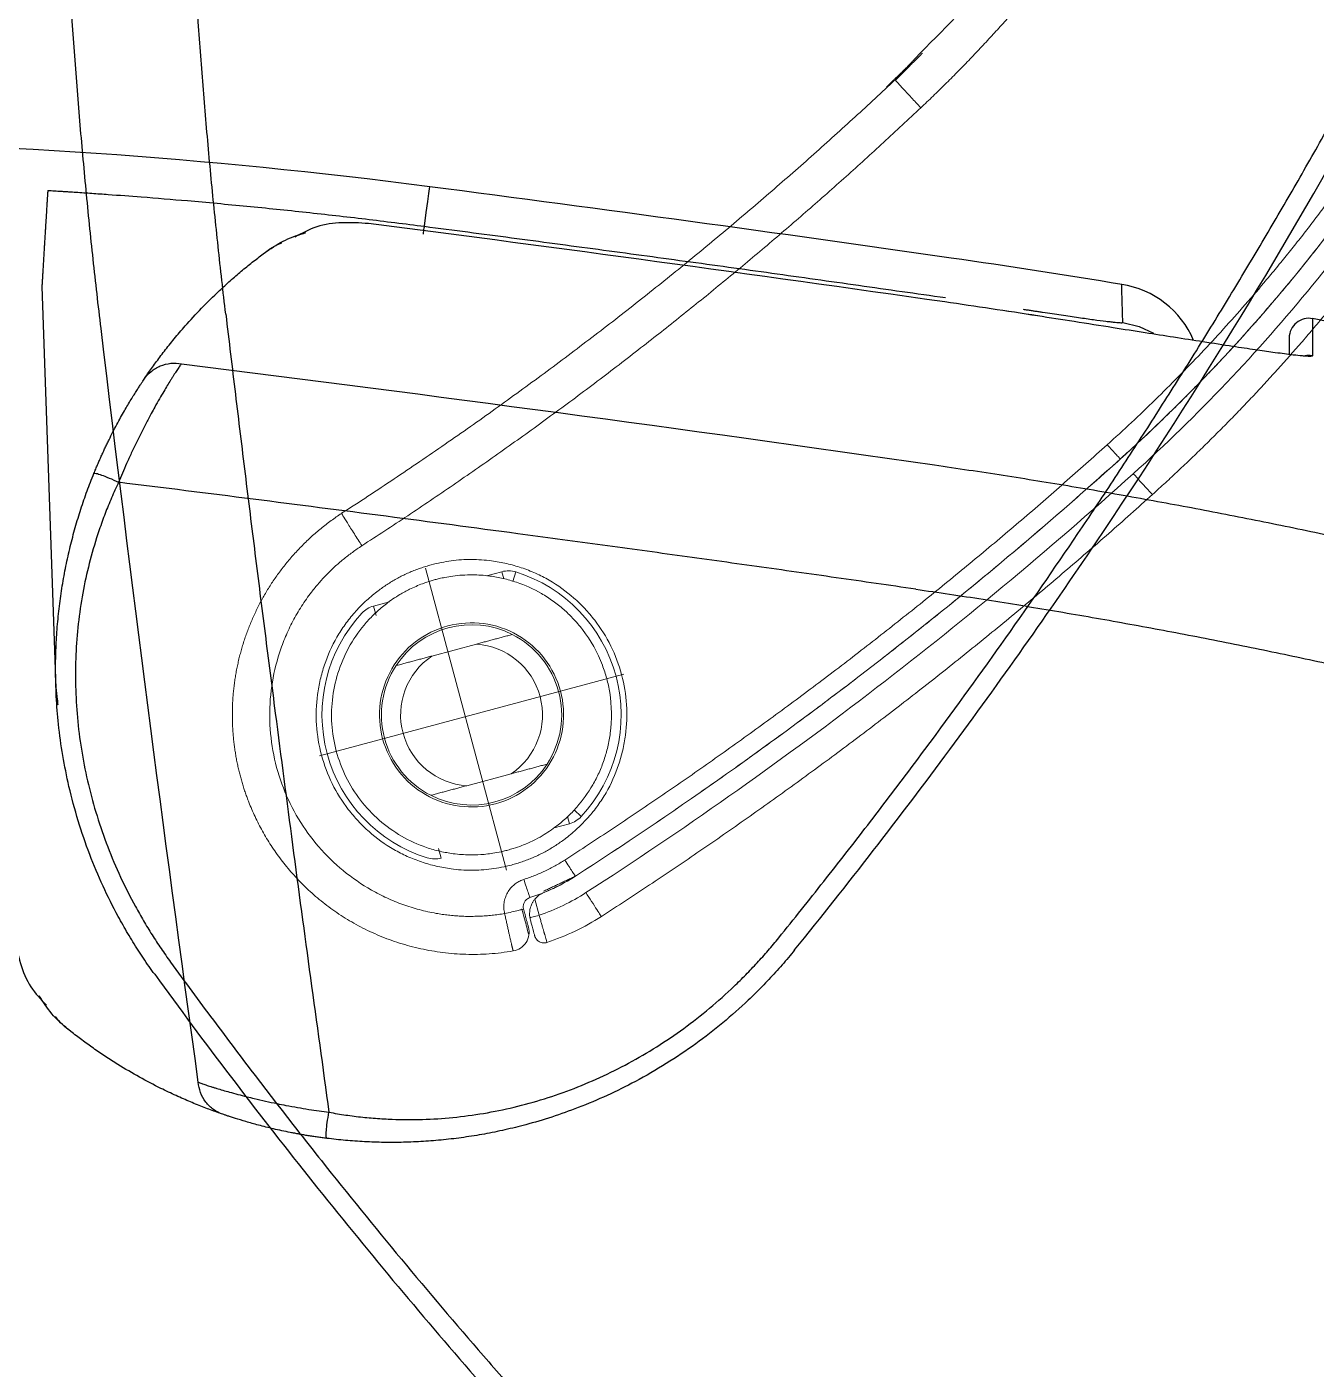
# Model space of a CAD drawing. Extents: x -4150 to 1921, y -105 to 2422.
# Drawn here: x -428.4 to -362.6, y 706.2 to 774.7 of the extents above; entities that cross this region are included whole.
import ezdxf

# ---------------------------------------------------------------- set-up
doc = ezdxf.new("R2010")
doc.units = 0
doc.header["$LTSCALE"] = 20
doc.header["$MEASUREMENT"] = 0
doc.linetypes.add('CENTER', pattern=[2, 1.25, -0.25, 0.25, -0.25])
doc.layers.get('0').update_dxf_attribs({"linetype": 'CONTINUOUS'})
doc.layers.add('#1-CEN', color=1, linetype='CENTER', lineweight=20)
doc.layers.add('CENTER', color=2, linetype='CENTER')

# ---------------------------------------------------------------- blocks, each defined once
blk = doc.blocks.new('A$C151ae08b')
at = {"layer": '#1-CEN'}
for p, q in [((53.578, 42.198), (53.578, 38.254)), ((55.499, 40.306), (51.59, 40.306))]:
    blk.add_line(p, q, dxfattribs=at)
at = {"color": 7, "linetype": 'Continuous', "lineweight": 15}
for p, q in [((52.069, 41.058), (51.946, 41.058)), ((55.21, 41.058), (55.088, 41.058)), ((55.21, 40.853), (55.21, 41.058)), ((52.738, 40.514), (52.738, 39.938)), ((52.738, 40.514), (52.738, 39.938)), ((54.418, 39.938), (54.418, 40.514)), ((54.418, 39.938), (54.418, 40.514)), ((50.937, 40.058), (51.145, 40.058)), ((51.946, 39.591), (51.946, 39.395)), ((55.21, 39.395), (55.21, 39.595)), ((51.946, 39.395), (52.039, 39.395)), ((55.21, 39.395), (55.119, 39.395)), ((51.994, 39.229), (52.098, 39.294)), ((55.162, 39.229), (55.058, 39.294))]:
    blk.add_line(p, q, dxfattribs=at)
for radius, start, end in [(1.128, 41.8683, 138.1317), (1.128, 41.8683, 138.1317), (0.888, 18.9246, 161.0754), (0.888, 18.9246, 161.0754), (1.128, 138.1317, 221.8683), (1.128, 138.1317, 221.8683), (1.128, 318.1317, 41.8683), (1.128, 318.1317, 41.8683), (0.888, 198.9246, 341.0754), (0.888, 198.9246, 341.0754), (1.128, 221.8683, 318.1317), (1.128, 221.8683, 318.1317)]:
    blk.add_arc((53.578, 40.226), radius, start, end, dxfattribs=at)
for points, knots in [([(56.434, 41.144), (56.426, 41.169), (56.409, 41.22), (56.381, 41.295), (56.351, 41.369), (56.319, 41.442), (56.286, 41.514), (56.251, 41.584), (56.214, 41.654), (56.175, 41.722), (56.135, 41.788), (56.094, 41.854), (56.051, 41.918), (56.006, 41.98), (55.961, 42.042), (55.914, 42.101), (55.866, 42.16), (55.816, 42.217), (55.765, 42.272), (55.714, 42.326), (55.661, 42.378), (55.607, 42.429), (55.552, 42.478), (55.496, 42.526), (55.44, 42.572), (55.382, 42.616), (55.324, 42.659), (55.265, 42.7), (55.205, 42.74), (55.145, 42.778), (55.084, 42.814), (55.023, 42.849), (54.961, 42.882), (54.898, 42.914), (54.835, 42.944), (54.772, 42.972), (54.708, 42.999), (54.645, 43.024), (54.58, 43.048), (54.516, 43.07), (54.452, 43.09), (54.387, 43.109), (54.322, 43.126), (54.258, 43.142), (54.193, 43.157), (54.128, 43.169), (54.064, 43.181), (53.999, 43.191), (53.935, 43.199), (53.871, 43.206), (53.807, 43.212), (53.743, 43.216), (53.679, 43.219), (53.616, 43.22), (53.553, 43.22), (53.49, 43.219), (53.428, 43.217), (53.366, 43.213), (53.305, 43.208), (53.232, 43.2), (53.147, 43.189), (53.049, 43.173), (52.95, 43.154), (52.85, 43.131), (52.749, 43.104), (52.648, 43.073), (52.546, 43.037), (52.444, 42.998), (52.342, 42.954), (52.241, 42.905), (52.139, 42.852), (52.039, 42.795), (51.939, 42.732), (51.84, 42.665), (51.743, 42.593), (51.647, 42.515), (51.554, 42.433), (51.463, 42.346), (51.374, 42.254), (51.289, 42.157), (51.206, 42.054), (51.127, 41.947), (51.052, 41.836), (50.982, 41.719), (50.915, 41.598), (50.854, 41.472), (50.798, 41.343), (50.747, 41.209), (50.702, 41.071), (50.664, 40.93), (50.631, 40.785), (50.606, 40.637), (50.595, 40.537), (50.59, 40.487)], [0, 0, 0, 0, 0.009798, 0.019556, 0.029273, 0.03895, 0.048585, 0.058178, 0.067728, 0.077235, 0.0867, 0.096122, 0.105501, 0.114839, 0.124134, 0.133387, 0.142599, 0.15177, 0.160899, 0.169988, 0.179036, 0.188043, 0.197009, 0.205935, 0.21482, 0.223663, 0.232466, 0.241228, 0.249948, 0.258627, 0.267266, 0.275863, 0.28442, 0.292935, 0.30141, 0.309845, 0.318238, 0.32659, 0.334902, 0.343173, 0.351403, 0.359592, 0.36774, 0.375847, 0.383913, 0.391939, 0.399924, 0.407868, 0.415772, 0.423634, 0.431456, 0.439237, 0.446977, 0.454676, 0.462335, 0.469952, 0.477529, 0.485064, 0.492559, 0.500014, 0.511881, 0.523953, 0.536231, 0.548713, 0.5614, 0.574291, 0.587388, 0.60069, 0.614197, 0.627909, 0.641826, 0.655947, 0.670273, 0.684804, 0.69954, 0.714482, 0.729628, 0.74498, 0.760536, 0.776297, 0.792264, 0.808437, 0.824817, 0.841403, 0.858195, 0.875192, 0.892394, 0.909803, 0.927419, 0.945245, 0.963282, 0.981533, 1, 1, 1, 1]), ([(51.07, 40.47), (51.072, 40.496), (51.078, 40.549), (51.089, 40.627), (51.103, 40.705), (51.119, 40.781), (51.137, 40.857), (51.157, 40.933), (51.18, 41.007), (51.205, 41.081), (51.232, 41.154), (51.262, 41.226), (51.312, 41.339), (51.391, 41.49), (51.506, 41.672), (51.637, 41.844), (51.83, 42.057), (52.104, 42.292), (52.476, 42.513), (52.88, 42.667), (53.304, 42.75), (53.737, 42.76), (54.165, 42.696), (54.575, 42.561), (54.894, 42.391), (55.128, 42.224), (55.292, 42.085), (55.444, 41.931), (55.567, 41.784), (55.665, 41.648), (55.742, 41.528), (55.812, 41.403), (55.874, 41.274), (55.93, 41.141), (55.962, 41.05), (55.978, 41.004)], [0, 0, 0, 0, 0.011558, 0.023044, 0.03447, 0.045846, 0.057182, 0.068489, 0.079778, 0.091061, 0.102348, 0.11365, 0.124977, 0.156328, 0.187596, 0.218839, 0.250128, 0.312583, 0.375059, 0.437529, 0.499998, 0.562467, 0.624938, 0.687413, 0.749869, 0.78114, 0.812401, 0.843648, 0.875019, 0.89576, 0.916447, 0.937148, 0.957929, 0.978858, 1, 1, 1, 1]), ([(55.522, 40.229), (55.522, 40.252), (55.521, 40.299), (55.517, 40.369), (55.511, 40.439), (55.503, 40.508), (55.491, 40.576), (55.478, 40.643), (55.462, 40.71), (55.443, 40.777), (55.422, 40.842), (55.399, 40.907), (55.358, 41.009), (55.294, 41.145), (55.196, 41.309), (55.083, 41.463), (54.912, 41.652), (54.714, 41.813), (54.495, 41.943), (54.266, 42.052), (53.96, 42.146), (53.578, 42.182), (53.197, 42.146), (52.891, 42.052), (52.662, 41.943), (52.443, 41.813), (52.244, 41.652), (52.074, 41.463), (51.961, 41.31), (51.863, 41.145), (51.79, 40.992), (51.737, 40.854), (51.7, 40.733), (51.671, 40.61), (51.65, 40.485), (51.637, 40.357), (51.635, 40.272), (51.634, 40.229)], [0, 0, 0, 0, 0.01158, 0.023074, 0.034497, 0.045863, 0.057188, 0.068485, 0.079771, 0.091059, 0.102365, 0.113704, 0.12509, 0.156373, 0.187616, 0.219061, 0.250139, 0.312584, 0.34385, 0.375109, 0.437393, 0.500008, 0.562601, 0.624906, 0.656143, 0.687432, 0.749876, 0.780933, 0.812399, 0.84362, 0.874925, 0.895755, 0.916469, 0.937158, 0.957916, 0.978833, 1, 1, 1, 1]), ([(55.162, 41.224), (54.82, 41.768), (54.221, 42.098), (52.935, 42.098), (52.337, 41.768), (51.994, 41.224)], [0, 0, 0, 0, 0.5, 0.5, 1, 1, 1, 1]), ([(51.826, 40.226), (51.827, 40.244), (51.827, 40.3), (51.834, 40.414), (51.855, 40.556), (51.896, 40.725), (51.952, 40.886), (52.03, 41.052), (52.148, 41.249), (52.331, 41.473), (52.599, 41.692), (52.904, 41.855), (53.234, 41.956), (53.578, 41.99), (53.922, 41.956), (54.253, 41.855), (54.558, 41.692), (54.825, 41.473), (55.009, 41.249), (55.127, 41.052), (55.205, 40.886), (55.261, 40.725), (55.301, 40.556), (55.322, 40.414), (55.33, 40.3), (55.33, 40.244), (55.33, 40.226)], [0, 0, 0, 0, 0.009587, 0.03044, 0.062553, 0.087906, 0.125097, 0.15545, 0.187645, 0.250115, 0.312586, 0.375058, 0.437529, 0.5, 0.562471, 0.624942, 0.687414, 0.749885, 0.812355, 0.844549, 0.874903, 0.912094, 0.937447, 0.969568, 0.990422, 1, 1, 1, 1]), ([(52.426, 40.226), (52.426, 40.377), (52.456, 40.528), (52.572, 40.806), (52.657, 40.934), (52.87, 41.147), (52.998, 41.233), (53.277, 41.348), (53.428, 41.378), (53.729, 41.378), (53.88, 41.348), (54.159, 41.233), (54.286, 41.147), (54.5, 40.934), (54.585, 40.806), (54.7, 40.528), (54.73, 40.377), (54.73, 40.226)], [0, 0, 0, 0, 0.125, 0.125, 0.25, 0.25, 0.375, 0.375, 0.5, 0.5, 0.625, 0.625, 0.75, 0.75, 0.875, 0.875, 1, 1, 1, 1]), ([(56.434, 41.144), (56.434, 41.145), (56.424, 41.142), (56.379, 41.129), (56.344, 41.119), (56.255, 41.092), (56.201, 41.075), (56.089, 41.039), (56.031, 41.021), (55.978, 41.004)], [0, 0, 0, 0, 0.25, 0.25, 0.5, 0.5, 0.75, 0.75, 1, 1, 1, 1]), ([(55.978, 41.004), (56.013, 40.895), (56.083, 40.678), (56.191, 40.353), (56.302, 40.029), (56.415, 39.705), (56.53, 39.383), (56.647, 39.062), (56.766, 38.741), (56.888, 38.421), (57.012, 38.102), (57.138, 37.784), (57.267, 37.467), (57.398, 37.151), (57.569, 36.745), (57.783, 36.252), (58.043, 35.672), (58.311, 35.096), (58.587, 34.523), (58.87, 33.954), (59.16, 33.389), (59.36, 33.014), (59.46, 32.827)], [0, 0, 0, 0, 0.038503, 0.076992, 0.115469, 0.153937, 0.192395, 0.230848, 0.269296, 0.307742, 0.346187, 0.384634, 0.423084, 0.461539, 0.500001, 0.571422, 0.642824, 0.714221, 0.785625, 0.857048, 0.928502, 1, 1, 1, 1]), ([(59.883, 33.048), (59.829, 33.149), (59.721, 33.35), (59.561, 33.654), (59.403, 33.961), (59.245, 34.272), (59.089, 34.585), (58.934, 34.902), (58.781, 35.222), (58.629, 35.545), (58.478, 35.871), (58.329, 36.2), (58.181, 36.533), (58.036, 36.869), (57.891, 37.207), (57.749, 37.55), (57.608, 37.895), (57.47, 38.243), (57.333, 38.595), (57.198, 38.95), (57.065, 39.307), (56.935, 39.669), (56.806, 40.033), (56.68, 40.4), (56.555, 40.771), (56.475, 41.019), (56.435, 41.144)], [0, 0, 0, 0, 0.038731, 0.077717, 0.116958, 0.156455, 0.196207, 0.236214, 0.276476, 0.316994, 0.357767, 0.398796, 0.44008, 0.481619, 0.523413, 0.565462, 0.607767, 0.650328, 0.693143, 0.736214, 0.77954, 0.823121, 0.866958, 0.91105, 0.955397, 1, 1, 1, 1]), ([(50.59, 40.487), (50.587, 40.454), (50.591, 40.42), (50.612, 40.358), (50.629, 40.328), (50.674, 40.28), (50.702, 40.26), (50.763, 40.233), (50.796, 40.226), (50.829, 40.226)], [0, 0, 0, 0, 0.25, 0.25, 0.5, 0.5, 0.75, 0.75, 1, 1, 1, 1]), ([(51.07, 40.47), (51.06, 40.47), (51.041, 40.471), (51.012, 40.472), (50.984, 40.473), (50.956, 40.475), (50.929, 40.476), (50.903, 40.477), (50.877, 40.478), (50.853, 40.479), (50.829, 40.48), (50.806, 40.481), (50.785, 40.481), (50.764, 40.482), (50.744, 40.483), (50.726, 40.483), (50.709, 40.484), (50.693, 40.485), (50.678, 40.485), (50.664, 40.486), (50.652, 40.486), (50.64, 40.486), (50.63, 40.487), (50.621, 40.487), (50.613, 40.487), (50.606, 40.487), (50.601, 40.487), (50.596, 40.487), (50.593, 40.487), (50.591, 40.487), (50.59, 40.487), (50.59, 40.487)], [0, 0, 0, 0, 0.038964, 0.077555, 0.11582, 0.153765, 0.191392, 0.228696, 0.265675, 0.302324, 0.338637, 0.374614, 0.410251, 0.445553, 0.480526, 0.515178, 0.549526, 0.583579, 0.617347, 0.650832, 0.684034, 0.716951, 0.749581, 0.781919, 0.813964, 0.84571, 0.877158, 0.908307, 0.939157, 0.969714, 1, 1, 1, 1]), ([(51.07, 40.469), (51.068, 40.438), (51.066, 40.375), (51.063, 40.292), (51.062, 40.261), (51.062, 40.246)], [0, 0, 0, 0, 0.335722, 0.671475, 1, 1, 1, 1]), ([(51.421, 40.127), (51.42, 40.136), (51.419, 40.154), (51.414, 40.181), (51.408, 40.207), (51.4, 40.232), (51.385, 40.27), (51.358, 40.317), (51.314, 40.369), (51.261, 40.411), (51.202, 40.443), (51.137, 40.464), (51.092, 40.468), (51.07, 40.469)], [0, 0, 0, 0, 0.050911, 0.101081, 0.150778, 0.200279, 0.249863, 0.375145, 0.500061, 0.624759, 0.75035, 0.873771, 1, 1, 1, 1]), ([(50.703, 40.178), (50.687, 40.178), (50.671, 40.175), (50.641, 40.162), (50.627, 40.152), (50.605, 40.129), (50.596, 40.115), (50.585, 40.084), (50.583, 40.067), (50.583, 40.051)], [0, 0, 0, 0, 0.25, 0.25, 0.5, 0.5, 0.75, 0.75, 1, 1, 1, 1]), ([(50.911, 40.178), (50.854, 40.178), (50.801, 40.178), (50.725, 40.178), (50.703, 40.178), (50.703, 40.178)], [0, 0, 0, 0, 0.5, 0.5, 1, 1, 1, 1]), ([(50.733, 40.246), (50.735, 40.246), (50.738, 40.246), (50.765, 40.246), (50.827, 40.246), (50.939, 40.246), (51.026, 40.246), (51.07, 40.246)], [0, 0, 0, 0, 0.125679, 0.251263, 0.500649, 0.750124, 1, 1, 1, 1]), ([(50.829, 40.226), (50.829, 40.226), (50.83, 40.226), (50.833, 40.226), (50.839, 40.226), (50.849, 40.226), (50.867, 40.226), (50.895, 40.226), (50.931, 40.226), (50.971, 40.226), (51.015, 40.226), (51.046, 40.226), (51.061, 40.226)], [0, 0, 0, 0, 0.063757, 0.126291, 0.188156, 0.249923, 0.375187, 0.500142, 0.624673, 0.750352, 0.873695, 1, 1, 1, 1]), ([(50.911, 40.178), (50.916, 40.178), (50.925, 40.178), (50.934, 40.177), (50.939, 40.177)], [0, 0, 0, 0, 0.502174, 1, 1, 1, 1]), ([(50.937, 40.058), (50.937, 40.086), (50.938, 40.115), (50.938, 40.147), (50.938, 40.156), (50.939, 40.17), (50.939, 40.175), (50.939, 40.177)], [0, 0, 0, 0, 0.5, 0.5, 0.75, 0.75, 1, 1, 1, 1]), ([(51.145, 40.058), (51.142, 40.063), (51.135, 40.072), (51.124, 40.085), (51.112, 40.097), (51.097, 40.111), (51.076, 40.127), (51.041, 40.149), (51.004, 40.164), (50.967, 40.173), (50.949, 40.176), (50.939, 40.177)], [0, 0, 0, 0, 0.064569, 0.127958, 0.190266, 0.2516, 0.366935, 0.500293, 0.749656, 0.874024, 1, 1, 1, 1]), ([(51.062, 40.246), (51.062, 40.246), (51.062, 40.227), (51.061, 40.227), (51.061, 40.226)], [0, 0, 0, 0, 0.021022, 1, 1, 1, 1]), ([(51.061, 40.226), (51.067, 40.226), (51.077, 40.226), (51.094, 40.222), (51.111, 40.216), (51.128, 40.206), (51.144, 40.194), (51.158, 40.178), (51.17, 40.158), (51.178, 40.136), (51.18, 40.12), (51.181, 40.112)], [0, 0, 0, 0, 0.087055, 0.180122, 0.279203, 0.384299, 0.495411, 0.612538, 0.735679, 0.864833, 1, 1, 1, 1]), ([(51.634, 40.229), (51.635, 40.205), (51.635, 40.158), (51.639, 40.088), (51.645, 40.019), (51.653, 39.95), (51.664, 39.881), (51.678, 39.814), (51.694, 39.747), (51.712, 39.68), (51.733, 39.614), (51.756, 39.549), (51.797, 39.447), (51.861, 39.31), (51.959, 39.146), (52.072, 38.991), (52.242, 38.802), (52.441, 38.641), (52.66, 38.51), (52.89, 38.401), (53.196, 38.306), (53.578, 38.27), (53.961, 38.306), (54.267, 38.401), (54.497, 38.51), (54.715, 38.641), (54.914, 38.802), (55.085, 38.991), (55.198, 39.146), (55.295, 39.31), (55.368, 39.464), (55.421, 39.603), (55.458, 39.724), (55.487, 39.847), (55.507, 39.973), (55.52, 40.1), (55.522, 40.186), (55.522, 40.229)], [0, 0, 0, 0, 0.011582, 0.023078, 0.034502, 0.045869, 0.057193, 0.068491, 0.079775, 0.091063, 0.102368, 0.113705, 0.12509, 0.156376, 0.187616, 0.219061, 0.250139, 0.312584, 0.343851, 0.37511, 0.437394, 0.500008, 0.562601, 0.624906, 0.656143, 0.687432, 0.749876, 0.780933, 0.812399, 0.843617, 0.874925, 0.895753, 0.916464, 0.937153, 0.95791, 0.97883, 1, 1, 1, 1]), ([(55.33, 40.226), (55.33, 40.21), (55.33, 40.168), (55.326, 40.094), (55.316, 39.997), (55.298, 39.883), (55.262, 39.732), (55.207, 39.57), (55.126, 39.4), (55.009, 39.203), (54.862, 39.024), (54.692, 38.87), (54.559, 38.771), (54.411, 38.682), (54.155, 38.559), (53.866, 38.486), (53.578, 38.471), (53.29, 38.486), (53.008, 38.557), (52.751, 38.679), (52.603, 38.767), (52.465, 38.87), (52.295, 39.024), (52.148, 39.203), (52.03, 39.4), (51.95, 39.57), (51.894, 39.732), (51.856, 39.895), (51.836, 40.026), (51.827, 40.14), (51.827, 40.202), (51.826, 40.226)], [0, 0, 0, 0, 0.009075, 0.022527, 0.040356, 0.062561, 0.085144, 0.1251, 0.155903, 0.187646, 0.250115, 0.281387, 0.312659, 0.340302, 0.375204, 0.467591, 0.500003, 0.532401, 0.624801, 0.656247, 0.687347, 0.718619, 0.749891, 0.81236, 0.844102, 0.874906, 0.914864, 0.937446, 0.96608, 0.986933, 1, 1, 1, 1]), ([(54.73, 40.226), (54.73, 40.075), (54.7, 39.925), (54.585, 39.646), (54.5, 39.518), (54.286, 39.305), (54.159, 39.22), (53.88, 39.104), (53.729, 39.074), (53.428, 39.074), (53.277, 39.104), (52.998, 39.22), (52.87, 39.305), (52.657, 39.518), (52.572, 39.646), (52.456, 39.925), (52.426, 40.075), (52.426, 40.226)], [0, 0, 0, 0, 0.125, 0.125, 0.25, 0.25, 0.375, 0.375, 0.5, 0.5, 0.625, 0.625, 0.75, 0.75, 0.875, 0.875, 1, 1, 1, 1]), ([(50.937, 40.058), (50.928, 40.058), (50.909, 40.058), (50.881, 40.057), (50.854, 40.056), (50.829, 40.056), (50.805, 40.055), (50.784, 40.055), (50.764, 40.055), (50.747, 40.054), (50.731, 40.054), (50.718, 40.054), (50.706, 40.054), (50.696, 40.053), (50.676, 40.053), (50.649, 40.052), (50.62, 40.052), (50.599, 40.051), (50.586, 40.051), (50.584, 40.051), (50.583, 40.051)], [0, 0, 0, 0, 0.052082, 0.102812, 0.151858, 0.198915, 0.243712, 0.286017, 0.325634, 0.362404, 0.396204, 0.42694, 0.454546, 0.478977, 0.500205, 0.601749, 0.703772, 0.804962, 0.904071, 1, 1, 1, 1]), ([(51.181, 40.112), (51.181, 40.112), (51.187, 40.113), (51.211, 40.115), (51.23, 40.116), (51.273, 40.119), (51.3, 40.121), (51.358, 40.124), (51.39, 40.125), (51.421, 40.127)], [0, 0, 0, 0, 0.25, 0.25, 0.5, 0.5, 0.75, 0.75, 1, 1, 1, 1]), ([(51.522, 39.569), (51.515, 39.592), (51.501, 39.637), (51.482, 39.706), (51.466, 39.775), (51.453, 39.844), (51.441, 39.914), (51.432, 39.985), (51.425, 40.056), (51.422, 40.103), (51.421, 40.127)], [0, 0, 0, 0, 0.125469, 0.250536, 0.375333, 0.499996, 0.62466, 0.749458, 0.874527, 1, 1, 1, 1]), ([(51.293, 39.492), (51.293, 39.492), (51.299, 39.495), (51.322, 39.503), (51.339, 39.509), (51.381, 39.523), (51.406, 39.531), (51.462, 39.55), (51.493, 39.559), (51.522, 39.569)], [0, 0, 0, 0, 0.25, 0.25, 0.5, 0.5, 0.75, 0.75, 1, 1, 1, 1]), ([(51.293, 39.492), (51.33, 39.378), (51.404, 39.151), (51.517, 38.811), (51.632, 38.472), (51.75, 38.133), (51.87, 37.796), (51.992, 37.459), (52.116, 37.123), (52.243, 36.788), (52.371, 36.454), (52.502, 36.121), (52.636, 35.788), (52.816, 35.346), (53.048, 34.796), (53.334, 34.139), (53.63, 33.487), (53.934, 32.838), (54.246, 32.193), (54.462, 31.766), (54.569, 31.553)], [0, 0, 0, 0, 0.041701, 0.08339, 0.125068, 0.166737, 0.2084, 0.250057, 0.291711, 0.333364, 0.375018, 0.416674, 0.458335, 0.500001, 0.583324, 0.666631, 0.749937, 0.833257, 0.916606, 1, 1, 1, 1]), ([(54.783, 31.666), (54.729, 31.772), (54.622, 31.984), (54.463, 32.303), (54.306, 32.624), (54.151, 32.945), (53.999, 33.267), (53.849, 33.591), (53.701, 33.915), (53.555, 34.24), (53.411, 34.567), (53.27, 34.894), (53.13, 35.222), (52.947, 35.661), (52.724, 36.212), (52.466, 36.876), (52.216, 37.544), (51.975, 38.216), (51.743, 38.89), (51.596, 39.343), (51.522, 39.569)], [0, 0, 0, 0, 0.041701, 0.08339, 0.125068, 0.166737, 0.2084, 0.250057, 0.291711, 0.333364, 0.375018, 0.416674, 0.458335, 0.500001, 0.583324, 0.666631, 0.749937, 0.833257, 0.916606, 1, 1, 1, 1]), ([(50.722, 39.309), (50.722, 39.309), (50.729, 39.311), (50.762, 39.322), (50.787, 39.331), (50.853, 39.352), (50.893, 39.365), (50.976, 39.392), (51.019, 39.406), (51.059, 39.419)], [0, 0, 0, 0, 0.25, 0.25, 0.5, 0.5, 0.75, 0.75, 1, 1, 1, 1]), ([(54.035, 31.28), (53.98, 31.389), (53.869, 31.607), (53.706, 31.934), (53.546, 32.262), (53.388, 32.591), (53.232, 32.921), (53.078, 33.252), (52.927, 33.583), (52.779, 33.915), (52.632, 34.248), (52.488, 34.581), (52.347, 34.915), (52.207, 35.25), (52.071, 35.585), (51.936, 35.921), (51.804, 36.257), (51.674, 36.594), (51.547, 36.932), (51.422, 37.27), (51.299, 37.608), (51.179, 37.947), (51.061, 38.287), (50.946, 38.627), (50.832, 38.967), (50.759, 39.195), (50.722, 39.309)], [0, 0, 0, 0, 0.042109, 0.084179, 0.126211, 0.168205, 0.21016, 0.252076, 0.293954, 0.335794, 0.377595, 0.419358, 0.461082, 0.502768, 0.544416, 0.586025, 0.627595, 0.669127, 0.710621, 0.752076, 0.793493, 0.834871, 0.876211, 0.917513, 0.958775, 1, 1, 1, 1]), ([(51.994, 39.229), (52.337, 38.684), (52.935, 38.354), (54.221, 38.354), (54.82, 38.684), (55.162, 39.229)], [0, 0, 0, 0, 0.5, 0.5, 1, 1, 1, 1]), ([(59.868, 33.042), (59.864, 33.04), (59.857, 33.037), (59.814, 33.015), (59.76, 32.987), (59.693, 32.952), (59.594, 32.9), (59.513, 32.856), (59.46, 32.827)], [0, 0, 0, 0, 0.13939, 0.285187, 0.43407, 0.582974, 0.728831, 1, 1, 1, 1]), ([(59.46, 32.827), (59.494, 32.766), (59.561, 32.642), (59.664, 32.458), (59.77, 32.276), (59.877, 32.095), (59.987, 31.916), (60.099, 31.738), (60.212, 31.561), (60.328, 31.386), (60.447, 31.213), (60.567, 31.04), (60.689, 30.87), (61.022, 30.417), (61.592, 29.706), (62.453, 28.782), (63.38, 27.925), (64.133, 27.326), (64.67, 26.94), (64.966, 26.735), (65.267, 26.537), (65.571, 26.345), (65.881, 26.16), (66.194, 25.98), (66.406, 25.866), (66.512, 25.808)], [0, 0, 0, 0, 0.020905, 0.041786, 0.062647, 0.083491, 0.104321, 0.12514, 0.145951, 0.166757, 0.187561, 0.208366, 0.229176, 0.249993, 0.375215, 0.500001, 0.624847, 0.75001, 0.78568, 0.821339, 0.857001, 0.892682, 0.928399, 0.964166, 1, 1, 1, 1]), ([(70.173, 24.858), (70.103, 24.874), (69.416, 25.036), (68.162, 25.526), (66.445, 26.341), (64.837, 27.361), (63.353, 28.553), (62.022, 29.912), (60.929, 31.28), (60.367, 32.24), (60.125, 32.653)], [0, 0, 0, 0, 0.01652, 0.162221, 0.307825, 0.453378, 0.598897, 0.744402, 0.889948, 1, 1, 1, 1]), ([(54.569, 31.553), (54.569, 31.553), (54.575, 31.557), (54.596, 31.568), (54.612, 31.577), (54.651, 31.597), (54.675, 31.61), (54.727, 31.637), (54.756, 31.652), (54.783, 31.666)], [0, 0, 0, 0, 0.25, 0.25, 0.5, 0.5, 0.75, 0.75, 1, 1, 1, 1]), ([(58.068, 26.969), (58.018, 27.023), (57.918, 27.132), (57.77, 27.297), (57.623, 27.463), (57.479, 27.63), (57.336, 27.799), (57.196, 27.97), (57.057, 28.142), (56.92, 28.315), (56.784, 28.49), (56.651, 28.666), (56.52, 28.844), (56.39, 29.023), (56.226, 29.255), (56.03, 29.541), (55.805, 29.885), (55.586, 30.232), (55.375, 30.584), (55.17, 30.94), (54.972, 31.3), (54.846, 31.544), (54.783, 31.666)], [0, 0, 0, 0, 0.038555, 0.077079, 0.115575, 0.154049, 0.192504, 0.230945, 0.269376, 0.307802, 0.346227, 0.384655, 0.423091, 0.461539, 0.500003, 0.571416, 0.642788, 0.714146, 0.785519, 0.856933, 0.928418, 1, 1, 1, 1]), ([(54.349, 31.444), (54.312, 31.425), (54.272, 31.404), (54.194, 31.364), (54.157, 31.345), (54.096, 31.313), (54.072, 31.301), (54.042, 31.284), (54.035, 31.281), (54.035, 31.28)], [0, 0, 0, 0, 0.25, 0.25, 0.5, 0.5, 0.75, 0.75, 1, 1, 1, 1]), ([(58.151, 26.179), (57.388, 26.952), (56.684, 27.784), (55.412, 29.547), (54.843, 30.476), (54.349, 31.444)], [0, 0, 0, 0, 0.5, 0.5, 1, 1, 1, 1]), ([(54.569, 31.553), (54.603, 31.487), (54.671, 31.356), (54.775, 31.16), (54.881, 30.966), (54.988, 30.772), (55.098, 30.58), (55.21, 30.39), (55.324, 30.2), (55.439, 30.012), (55.557, 29.825), (55.676, 29.639), (55.798, 29.455), (55.922, 29.271), (56.047, 29.089), (56.217, 28.848), (56.434, 28.551), (56.702, 28.199), (56.977, 27.853), (57.259, 27.513), (57.549, 27.179), (57.845, 26.85), (58.049, 26.636), (58.151, 26.529)], [0, 0, 0, 0, 0.035814, 0.071597, 0.107353, 0.143086, 0.178799, 0.214497, 0.250184, 0.285863, 0.321538, 0.357215, 0.392895, 0.428584, 0.464286, 0.500004, 0.571417, 0.642783, 0.714133, 0.785497, 0.856909, 0.9284, 1, 1, 1, 1]), ([(54.569, 31.553), (55.01, 30.69), (55.511, 29.857), (56.622, 28.268), (57.232, 27.513), (57.892, 26.802)], [0, 0, 0, 0, 0.5, 0.5, 1, 1, 1, 1]), ([(57.901, 25.926), (57.846, 25.982), (57.735, 26.095), (57.572, 26.266), (57.411, 26.438), (57.253, 26.611), (57.097, 26.786), (56.943, 26.962), (56.791, 27.139), (56.641, 27.318), (56.494, 27.497), (56.349, 27.678), (56.207, 27.86), (56.067, 28.042), (55.929, 28.226), (55.793, 28.411), (55.66, 28.597), (55.529, 28.783), (55.4, 28.971), (55.274, 29.159), (55.15, 29.349), (55.028, 29.539), (54.908, 29.729), (54.791, 29.921), (54.676, 30.113), (54.564, 30.306), (54.453, 30.5), (54.345, 30.694), (54.24, 30.889), (54.136, 31.084), (54.069, 31.215), (54.035, 31.28)], [0, 0, 0, 0, 0.035711, 0.071333, 0.106869, 0.142316, 0.177676, 0.212948, 0.248132, 0.283229, 0.318238, 0.353159, 0.387992, 0.422738, 0.457396, 0.491967, 0.526449, 0.560845, 0.595152, 0.629372, 0.663503, 0.697548, 0.731504, 0.765373, 0.799154, 0.832848, 0.866454, 0.899972, 0.933402, 0.966745, 1, 1, 1, 1])]:
    blk.add_open_spline(points, degree=3, knots=knots, dxfattribs=at)
for points, degree in [([(51.994, 41.224), (51.963, 41.174), (51.946, 41.116), (51.946, 41.058)], 3), ([(55.21, 41.058), (55.21, 41.116), (55.194, 41.174), (55.162, 41.224)], 3), ([(52.738, 40.979), (52.738, 40.514)], 1), ([(52.738, 40.979), (52.738, 40.514)], 1), ([(54.418, 40.514), (54.418, 40.979)], 1), ([(54.418, 40.514), (54.418, 40.979)], 1), ([(50.583, 40.051), (50.598, 39.799), (50.645, 39.549), (50.722, 39.309)], 3), ([(51.059, 39.419), (50.992, 39.626), (50.951, 39.841), (50.937, 40.058)], 3), ([(51.145, 40.058), (51.173, 40.019), (51.191, 39.974), (51.197, 39.926)], 3), ([(51.181, 40.112), (51.191, 39.902), (51.229, 39.693), (51.293, 39.492)], 3), ([(51.293, 39.492), (51.248, 39.633), (51.216, 39.779), (51.197, 39.926)], 3), ([(51.214, 39.929), (51.293, 39.492)], 1), ([(52.738, 39.938), (52.738, 39.473)], 1), ([(52.738, 39.938), (52.738, 39.473)], 1), ([(54.418, 39.473), (54.418, 39.938)], 1), ([(54.418, 39.473), (54.418, 39.938)], 1), ([(51.293, 39.492), (52.17, 36.764), (53.267, 34.106), (54.569, 31.553)], 3), ([(54.349, 31.444), (53.041, 34.008), (51.939, 36.678), (51.059, 39.419)], 3), ([(51.946, 39.395), (51.946, 39.336), (51.963, 39.278), (51.994, 39.229)], 3), ([(55.162, 39.229), (55.194, 39.278), (55.21, 39.336), (55.21, 39.395)], 3), ([(59.822, 33.176), (59.986, 32.88)], 1), ([(59.883, 33.048), (59.868, 33.042)], 1), ([(60.115, 32.631), (59.875, 33.046)], 1), ([(60.125, 32.653), (59.883, 33.048)], 1)]:
    blk.add_open_spline(points, degree=degree, dxfattribs=at)
blk = doc.blocks.new('A$Cac67878c')
for points, knots in [([(15.995, 113.146), (15.085, 113.201), (13.752, 113.281), (12.599, 112.656), (12.234, 112.458)], [0, 0, 0, 0, 0.682719, 1, 1, 1, 1]), ([(10.777, 111.721), (11.093, 111.933), (11.721, 112.351), (12.44, 112.577), (12.797, 112.688)], [0, 0, 0, 0, 0.504412, 1, 1, 1, 1]), ([(10.618, 111.603), (10.916, 111.826), (11.215, 112.05), (11.559, 112.163), (11.56, 112.163)], [0, 0, 0, 0, 0.996979, 1, 1, 1, 1]), ([(4.527, 105.196), (4.587, 105.285), (4.71, 105.466), (4.906, 105.746), (5.114, 106.034), (5.333, 106.33), (5.565, 106.634), (5.81, 106.945), (6.068, 107.263), (6.34, 107.587), (6.791, 108.107), (7.448, 108.821), (8.231, 109.593), (8.919, 110.222), (9.48, 110.704), (10.04, 111.163), (10.428, 111.459), (10.618, 111.603)], [0, 0, 0, 0, 0.044218, 0.08924, 0.135068, 0.181705, 0.229151, 0.277408, 0.326479, 0.376363, 0.427064, 0.565742, 0.704438, 0.783432, 0.859018, 0.931205, 1, 1, 1, 1]), ([(6.432, 105.985), (6.415, 105.962), (6.382, 105.916), (6.326, 105.836), (6.265, 105.747), (6.198, 105.648), (6.127, 105.54), (6.051, 105.421), (5.969, 105.292), (5.806, 105.031), (5.519, 104.56), (5.177, 103.962), (4.862, 103.39), (4.616, 102.927), (4.362, 102.431), (4.115, 101.931), (3.88, 101.435), (3.641, 100.91), (3.424, 100.413), (3.291, 100.091), (3.227, 99.936)], [0, 0, 0, 0, 0.028179, 0.056848, 0.086002, 0.115633, 0.145733, 0.176291, 0.207297, 0.238736, 0.353622, 0.489337, 0.541151, 0.617963, 0.691785, 0.746851, 0.817431, 0.883133, 0.943966, 1, 1, 1, 1]), ([(4.526, 105.196), (4.623, 105.339), (4.743, 105.474), (5.024, 105.707), (5.185, 105.805), (5.53, 105.948), (5.713, 105.993), (6.078, 106.028), (6.26, 106.018), (6.432, 105.985)], [0, 0, 0, 0, 0.25, 0.25, 0.5, 0.5, 0.75, 0.75, 1, 1, 1, 1]), ([(1.966, 100.389), (1.996, 100.464), (2.057, 100.613), (2.151, 100.834), (2.246, 101.053), (2.342, 101.27), (2.44, 101.484), (2.539, 101.696), (2.639, 101.905), (2.838, 102.314), (3.138, 102.897), (3.519, 103.582), (3.865, 104.167), (4.111, 104.56), (4.274, 104.814), (4.377, 104.971), (4.463, 105.101), (4.505, 105.164), (4.527, 105.196)], [0, 0, 0, 0, 0.033441, 0.066811, 0.100156, 0.13352, 0.166947, 0.200482, 0.234168, 0.268048, 0.401302, 0.533314, 0.65831, 0.779655, 0.836418, 0.891816, 0.946215, 1, 1, 1, 1]), ([(44.888, 100.824), (45.476, 100.738), (46.651, 100.567), (48.41, 100.298), (50.165, 100.02), (51.917, 99.731), (53.665, 99.433), (55.411, 99.125), (57.155, 98.807), (58.896, 98.479), (60.635, 98.141), (62.373, 97.792), (64.11, 97.434), (65.847, 97.065), (67.583, 96.685), (69.319, 96.295), (71.292, 95.84), (73.532, 95.307), (76.07, 94.681), (78.702, 94.008), (81.427, 93.284), (84.25, 92.505), (87.171, 91.668), (90.193, 90.768), (93.32, 89.804), (95.433, 89.119), (96.51, 88.771)], [0, 0, 0, 0, 0.033573, 0.067095, 0.100574, 0.134018, 0.167433, 0.200829, 0.234213, 0.267593, 0.300977, 0.334372, 0.367786, 0.401228, 0.434705, 0.468225, 0.501796, 0.549156, 0.598394, 0.64955, 0.702674, 0.757819, 0.815048, 0.874433, 0.936053, 1, 1, 1, 1]), ([(5.071, 74.82), (4.974, 74.955), (4.78, 75.225), (4.499, 75.637), (4.225, 76.054), (3.959, 76.476), (3.701, 76.903), (3.451, 77.334), (3.009, 78.132), (2.414, 79.322), (1.493, 81.512), (0.653, 84.262), (0.194, 86.99), (0.034, 88.995), (0, 90.298), (0.024, 91.481), (0.09, 92.555), (0.198, 93.61), (0.345, 94.646), (0.531, 95.661), (0.752, 96.654), (1.007, 97.624), (1.295, 98.57), (1.611, 99.492), (1.848, 100.092), (1.966, 100.389)], [0, 0, 0, 0, 0.0185271, 0.0370541, 0.0555811, 0.074108, 0.0926349, 0.1111618, 0.1296887, 0.1942988, 0.2593204, 0.3943211, 0.5137289, 0.5669272, 0.6185207, 0.659028, 0.6990093, 0.7384653, 0.7773965, 0.8158036, 0.8536872, 0.8910479, 0.9278864, 0.9642035, 1, 1, 1, 1]), ([(1.966, 100.389), (1.973, 100.407), (2.016, 100.407), (2.155, 100.376), (2.25, 100.346), (2.46, 100.271), (2.591, 100.22), (2.89, 100.092), (3.059, 100.016), (3.227, 99.936)], [0, 0, 0, 0, 0.25, 0.25, 0.5, 0.5, 0.75, 0.75, 1, 1, 1, 1]), ([(3.227, 99.936), (3.165, 99.805), (3.041, 99.542), (2.866, 99.144), (2.697, 98.743), (2.537, 98.338), (2.384, 97.929), (2.239, 97.516), (1.986, 96.749), (1.665, 95.61), (1.346, 94.08), (1.13, 92.521), (0.982, 90.4), (1.07, 87.703), (1.525, 85.019), (2.107, 82.897), (2.656, 81.32), (3.31, 79.776), (3.941, 78.526), (4.494, 77.552), (4.931, 76.836), (5.391, 76.132), (5.717, 75.675), (5.88, 75.446)], [0, 0, 0, 0, 0.016827, 0.033657, 0.050497, 0.067353, 0.084231, 0.101138, 0.118081, 0.178036, 0.238307, 0.299312, 0.360621, 0.484948, 0.611402, 0.6756, 0.74012, 0.804939, 0.870063, 0.902442, 0.934869, 0.967377, 1, 1, 1, 1]), ([(43.943, 94.482), (42.588, 94.677), (39.879, 95.067), (35.815, 95.641), (31.749, 96.207), (27.683, 96.764), (22.731, 97.432), (16.869, 98.207), (10.072, 99.082), (5.516, 99.65), (3.227, 99.936)], [0, 0, 0, 0, 0.099941, 0.199868, 0.29978, 0.399679, 0.499565, 0.664716, 0.831527, 1, 1, 1, 1]), ([(43.943, 94.482), (44.516, 94.398), (45.662, 94.231), (47.38, 93.967), (49.097, 93.694), (50.811, 93.411), (52.525, 93.118), (54.236, 92.816), (55.946, 92.504), (57.653, 92.182), (59.359, 91.851), (61.064, 91.509), (62.766, 91.158), (64.466, 90.797), (66.164, 90.427), (67.86, 90.047), (71.102, 89.3), (75.877, 88.132), (80.739, 86.833), (84.893, 85.658), (87.953, 84.756), (91.019, 83.811), (93.059, 83.163), (94.105, 82.823), (94.471, 82.704)], [0, 0, 0, 0, 0.033456, 0.066912, 0.100367, 0.133822, 0.167277, 0.200732, 0.234187, 0.267642, 0.301098, 0.334554, 0.36801, 0.401467, 0.434925, 0.468382, 0.501839, 0.627058, 0.75227, 0.792437, 0.876386, 0.936526, 0.977731, 1, 1, 1, 1]), ([(5.88, 75.446), (6.243, 74.948), (6.968, 73.956), (8.063, 72.479), (9.16, 71.016), (10.26, 69.568), (11.364, 68.135), (12.47, 66.715), (14.549, 64.081), (17.649, 60.265), (21.144, 56.151), (23.993, 52.907), (26.155, 50.499), (28.343, 48.115), (30.556, 45.755), (32.796, 43.419), (35.061, 41.109), (37.351, 38.82), (38.899, 37.316), (39.673, 36.563)], [0, 0, 0, 0, 0.0358388, 0.0714845, 0.1069386, 0.1422022, 0.1772766, 0.2121632, 0.2468633, 0.3725112, 0.4980784, 0.5608369, 0.623575, 0.6863005, 0.7490206, 0.8117432, 0.8744755, 0.9372253, 1, 1, 1, 1]), ([(5.071, 74.82), (7.605, 71.332), (10.216, 67.899), (15.585, 61.15), (18.343, 57.834), (26.83, 48.07), (32.774, 41.807), (38.978, 35.816)], [0, 0, 0, 0, 0.25, 0.25, 0.5, 0.5, 1, 1, 1, 1])]:
    blk.add_open_spline(points, degree=3, knots=knots)
for points, degree in [([(10.777, 111.721), (10.755, 111.705)], 1), ([(6.432, 105.985), (19.388, 104.372), (32.018, 102.679), (44.888, 100.824)], 3)]:
    blk.add_open_spline(points, degree=degree)

msp = doc.modelspace()

# ---------------------------------------------------------------- linework, layer by layer
msp.add_line((-427.662, 761.465), (-426.945, 740.939))
at = {"flags": 128}
for points in [[(-408.12, 764.533), (-408.028, 765.24), (-407.956, 765.795), (-407.903, 766.2), (-407.871, 766.453), (-407.857, 766.554), (-407.857, 766.556)], [(-372.459, 759.625), (-371.625, 759.411), (-370.893, 759.086)]]:
    msp.add_lwpolyline(points, dxfattribs=at)
for centre, radius, start, end in [((-444.461, 484.925), 284, 82.59474, 96.40809), ((-665.63, -1216.762), 2000, 81.824724, 82.594745), ((-665.63, -1216.762), 1997.734, 81.824724, 82.676483), ((-665.63, -1216.762), 1997.734, 81.824724, 82.676483), ((-438.107, 366.978), 400, 80.56224, 81.82472), ((-373.221, 756.867), 4.749, 22.82289, 81.46233), ((-438.107, 366.978), 397.734, 81.13405, 81.82472), ((-438.107, 366.978), 397.734, 81.13398, 81.82472), ((-362.961, 758.838), 1, 78.43257, 179.99982), ((-438.107, 366.978), 400, 72.16883, 79.14419)]:
    msp.add_arc(centre, radius, start, end)
for points, knots in [([(-427.358, 766.366), (-427.359, 766.363), (-427.359, 766.357), (-427.361, 766.334), (-427.363, 766.3), (-427.367, 766.255), (-427.37, 766.198), (-427.375, 766.129), (-427.38, 766.048), (-427.386, 765.954), (-427.393, 765.848), (-427.4, 765.73), (-427.409, 765.6), (-427.417, 765.458), (-427.427, 765.304), (-427.437, 765.14), (-427.448, 764.965), (-427.459, 764.781), (-427.471, 764.588), (-427.484, 764.387), (-427.497, 764.179), (-427.51, 763.965), (-427.523, 763.746), (-427.537, 763.522), (-427.551, 763.295), (-427.565, 763.065), (-427.579, 762.834), (-427.593, 762.603), (-427.607, 762.372), (-427.621, 762.142), (-427.634, 761.914), (-427.648, 761.688), (-427.657, 761.539), (-427.662, 761.465)], [0, 0, 0, 0, 0.0297529, 0.0600009, 0.0907238, 0.1218982, 0.1534985, 0.1854959, 0.2178593, 0.2505551, 0.2835473, 0.3167977, 0.3502663, 0.3839114, 0.4176898, 0.4515574, 0.4854694, 0.5193806, 0.5532458, 0.5870201, 0.6206596, 0.654121, 0.6873628, 0.7203449, 0.7530294, 0.7853802, 0.8173638, 0.8489491, 0.8801077, 0.9108138, 0.9410443, 0.9707789, 1, 1, 1, 1]), ([(-427.358, 766.366), (-427.245, 766.359), (-427.017, 766.345), (-426.721, 766.327), (-426.463, 766.31), (-426.216, 766.294), (-425.762, 766.265), (-425.108, 766.221), (-423.991, 766.142), (-422.366, 766.021), (-420.003, 765.827), (-417.195, 765.569), (-414.163, 765.257), (-411.138, 764.916), (-409.126, 764.66), (-408.12, 764.533)], [0, 0, 0, 0, 0.017675, 0.035361, 0.046065, 0.05779, 0.073766, 0.116659, 0.159551, 0.247518, 0.369643, 0.527518, 0.685202, 0.842696, 1, 1, 1, 1]), ([(-416.193, 763.25), (-415.877, 763.461), (-415.25, 763.88), (-414.53, 764.105), (-414.173, 764.216)], [0, 0, 0, 0, 0.504412, 1, 1, 1, 1]), ([(-410.976, 764.674), (-411.886, 764.729), (-413.219, 764.809), (-414.371, 764.185), (-414.737, 763.986)], [0, 0, 0, 0, 0.682719, 1, 1, 1, 1]), ([(-408.176, 764.138), (-408.175, 764.143), (-408.129, 764.486), (-408.125, 764.51), (-408.12, 764.533)], [0, 0, 0, 0, 0.0146312, 1, 1, 1, 1]), ([(-408.12, 764.533), (-406.641, 764.34), (-403.684, 763.953), (-399.248, 763.36), (-394.814, 762.759), (-390.381, 762.147), (-385.948, 761.525), (-382.994, 761.103), (-381.517, 760.891)], [0, 0, 0, 0, 0.166624, 0.333264, 0.499922, 0.666598, 0.83329, 1, 1, 1, 1]), ([(-416.353, 763.131), (-416.054, 763.354), (-415.755, 763.578), (-415.411, 763.691), (-415.41, 763.691)], [0, 0, 0, 0, 0.996979, 1, 1, 1, 1]), ([(-422.444, 756.724), (-422.383, 756.813), (-422.26, 756.995), (-422.064, 757.274), (-421.857, 757.562), (-421.637, 757.858), (-421.405, 758.162), (-421.161, 758.473), (-420.902, 758.791), (-420.63, 759.116), (-420.18, 759.635), (-419.522, 760.349), (-418.74, 761.121), (-418.051, 761.75), (-417.491, 762.233), (-416.931, 762.691), (-416.542, 762.987), (-416.353, 763.131)], [0, 0, 0, 0, 0.044218, 0.08924, 0.135068, 0.181705, 0.229151, 0.277408, 0.326479, 0.376363, 0.427064, 0.565742, 0.704438, 0.783432, 0.859018, 0.931205, 1, 1, 1, 1]), ([(-372.459, 759.625), (-372.46, 759.689), (-372.464, 759.816), (-372.469, 759.994), (-372.474, 760.164), (-372.479, 760.323), (-372.484, 760.473), (-372.488, 760.614), (-372.492, 760.745), (-372.495, 760.866), (-372.499, 760.977), (-372.502, 761.079), (-372.505, 761.171), (-372.507, 761.254), (-372.509, 761.327), (-372.511, 761.39), (-372.513, 761.444), (-372.514, 761.487), (-372.515, 761.521), (-372.516, 761.546), (-372.516, 761.56), (-372.516, 761.564), (-372.516, 761.564), (-372.516, 761.564)], [0, 0, 0, 0, 0.049869, 0.099752, 0.149648, 0.199558, 0.249482, 0.29942, 0.349371, 0.399336, 0.449315, 0.499308, 0.549315, 0.599335, 0.649369, 0.699417, 0.749478, 0.799554, 0.849643, 0.899746, 0.949863, 0.999994, 1, 1, 1, 1]), ([(-377.54, 760.299), (-377.473, 760.289), (-377.341, 760.269), (-377.143, 760.238), (-376.945, 760.208), (-376.749, 760.178), (-376.455, 760.134), (-376.069, 760.076), (-375.6, 760.006), (-375.149, 759.94), (-374.58, 759.858), (-373.932, 759.768), (-373.399, 759.698), (-373.055, 759.658), (-372.84, 759.635), (-372.67, 759.619), (-372.562, 759.613), (-372.499, 759.613), (-372.465, 759.617), (-372.461, 759.622), (-372.459, 759.625)], [0, 0, 0, 0, 0.025305, 0.050543, 0.07575, 0.100963, 0.126219, 0.189242, 0.252174, 0.315043, 0.377781, 0.502813, 0.627408, 0.68963, 0.751786, 0.813834, 0.875917, 0.917131, 0.958429, 1, 1, 1, 1]), ([(-363.182, 757.907), (-363.253, 757.912), (-363.433, 757.926), (-363.943, 757.984), (-364.693, 758.083), (-365.705, 758.228), (-366.884, 758.405), (-368.284, 758.621), (-369.798, 758.858), (-371.342, 759.101), (-373.037, 759.368), (-374.883, 759.658), (-376.183, 759.862), (-376.807, 759.959)], [0, 0, 0, 0, 0.04752, 0.122084, 0.228385, 0.312896, 0.406378, 0.513715, 0.610148, 0.696826, 0.790159, 0.899436, 1, 1, 1, 1]), ([(-362.773, 759.82), (-362.773, 759.819), (-362.773, 759.817), (-362.773, 759.8), (-362.773, 759.774), (-362.773, 759.737), (-362.773, 759.689), (-362.773, 759.631), (-362.773, 759.562), (-362.773, 759.483), (-362.772, 759.393), (-362.772, 759.293), (-362.772, 759.183), (-362.772, 759.062), (-362.772, 758.93), (-362.772, 758.788), (-362.772, 758.636), (-362.772, 758.473), (-362.772, 758.3), (-362.772, 758.117), (-362.772, 757.986), (-362.772, 757.921)], [0, 0, 0, 0, 0.052862, 0.105698, 0.158509, 0.211294, 0.264054, 0.316788, 0.369496, 0.422179, 0.474836, 0.527467, 0.580073, 0.632653, 0.685208, 0.737737, 0.790241, 0.842719, 0.895172, 0.947599, 1, 1, 1, 1]), ([(-363.961, 758.838), (-363.961, 758.805), (-363.961, 758.763), (-363.961, 758.122), (-363.961, 757.989)], [0, 0, 0, 0, 0.7917391, 1, 1, 1, 1]), ([(-362.772, 757.921), (-362.851, 757.932), (-362.992, 757.951), (-363.131, 757.921), (-363.192, 757.908)], [0, 0, 0, 0, 0.562846, 1, 1, 1, 1]), ([(-362.772, 757.921), (-362.781, 757.912), (-362.798, 757.895), (-362.918, 757.892), (-363.034, 757.894), (-363.137, 757.903), (-363.182, 757.907)], [0, 0, 0, 0, 0.366214, 0.650164, 0.847714, 1, 1, 1, 1]), ([(-420.538, 757.513), (-420.555, 757.49), (-420.589, 757.444), (-420.645, 757.364), (-420.706, 757.275), (-420.772, 757.176), (-420.843, 757.068), (-420.92, 756.949), (-421.001, 756.82), (-421.164, 756.559), (-421.452, 756.088), (-421.793, 755.49), (-422.108, 754.918), (-422.355, 754.455), (-422.608, 753.959), (-422.856, 753.459), (-423.091, 752.963), (-423.329, 752.438), (-423.546, 751.942), (-423.68, 751.619), (-423.744, 751.464)], [0, 0, 0, 0, 0.028179, 0.056848, 0.086002, 0.115633, 0.145733, 0.176291, 0.207297, 0.238736, 0.353622, 0.489337, 0.541151, 0.617963, 0.691785, 0.746851, 0.817431, 0.883133, 0.943966, 1, 1, 1, 1]), ([(-422.444, 756.724), (-422.347, 756.867), (-422.227, 757.002), (-421.946, 757.236), (-421.785, 757.333), (-421.441, 757.476), (-421.258, 757.521), (-420.892, 757.556), (-420.71, 757.546), (-420.538, 757.513)], [0, 0, 0, 0, 0.25, 0.25, 0.5, 0.5, 0.75, 0.75, 1, 1, 1, 1]), ([(-425.005, 751.917), (-424.974, 751.992), (-424.913, 752.141), (-424.819, 752.362), (-424.724, 752.581), (-424.628, 752.798), (-424.53, 753.012), (-424.432, 753.224), (-424.332, 753.434), (-424.133, 753.842), (-423.833, 754.425), (-423.452, 755.11), (-423.105, 755.695), (-422.86, 756.088), (-422.696, 756.342), (-422.594, 756.499), (-422.508, 756.629), (-422.465, 756.692), (-422.444, 756.724)], [0, 0, 0, 0, 0.033441, 0.066811, 0.100156, 0.13352, 0.166947, 0.200482, 0.234168, 0.268048, 0.401302, 0.533314, 0.65831, 0.779655, 0.836418, 0.891816, 0.946215, 1, 1, 1, 1]), ([(-421.899, 726.348), (-421.996, 726.483), (-422.19, 726.753), (-422.472, 727.165), (-422.746, 727.582), (-423.012, 728.004), (-423.27, 728.431), (-423.52, 728.862), (-423.962, 729.66), (-424.557, 730.85), (-425.478, 733.04), (-426.317, 735.791), (-426.777, 738.518), (-426.936, 740.523), (-426.97, 741.826), (-426.946, 743.01), (-426.88, 744.083), (-426.772, 745.138), (-426.625, 746.174), (-426.44, 747.189), (-426.218, 748.182), (-425.963, 749.152), (-425.675, 750.098), (-425.359, 751.02), (-425.122, 751.62), (-425.005, 751.917)], [0, 0, 0, 0, 0.0185271, 0.0370541, 0.0555811, 0.074108, 0.0926349, 0.1111618, 0.1296887, 0.1942988, 0.2593204, 0.3943211, 0.5137289, 0.5669272, 0.6185207, 0.659028, 0.6990093, 0.7384653, 0.7773965, 0.8158036, 0.8536872, 0.8910479, 0.9278864, 0.9642035, 1, 1, 1, 1]), ([(-425.005, 751.917), (-424.998, 751.935), (-424.955, 751.935), (-424.816, 751.905), (-424.72, 751.875), (-424.51, 751.799), (-424.38, 751.748), (-424.08, 751.62), (-423.912, 751.544), (-423.744, 751.464)], [0, 0, 0, 0, 0.25, 0.25, 0.5, 0.5, 0.75, 0.75, 1, 1, 1, 1]), ([(-382.082, 752.352), (-381.494, 752.266), (-380.32, 752.095), (-378.561, 751.826), (-376.805, 751.548), (-375.054, 751.26), (-373.305, 750.961), (-371.559, 750.653), (-369.816, 750.335), (-368.075, 750.007), (-366.335, 749.669), (-364.597, 749.321), (-362.86, 748.962), (-361.124, 748.593), (-359.388, 748.213), (-357.652, 747.823), (-355.679, 747.368), (-353.438, 746.835), (-350.9, 746.209), (-348.269, 745.536), (-345.543, 744.812), (-342.72, 744.033), (-339.799, 743.197), (-336.777, 742.297), (-333.651, 741.332), (-331.537, 740.648), (-330.461, 740.299)], [0, 0, 0, 0, 0.033573, 0.067095, 0.100574, 0.134018, 0.167433, 0.200829, 0.234213, 0.267593, 0.300977, 0.334372, 0.367786, 0.401228, 0.434705, 0.468225, 0.501796, 0.549156, 0.598394, 0.64955, 0.702674, 0.757819, 0.815048, 0.874433, 0.936053, 1, 1, 1, 1]), ([(-423.744, 751.464), (-423.805, 751.333), (-423.929, 751.07), (-424.105, 750.672), (-424.273, 750.271), (-424.434, 749.866), (-424.587, 749.457), (-424.732, 749.045), (-424.985, 748.277), (-425.305, 747.138), (-425.625, 745.609), (-425.841, 744.049), (-425.988, 741.928), (-425.9, 739.231), (-425.446, 736.547), (-424.863, 734.425), (-424.315, 732.849), (-423.66, 731.305), (-423.029, 730.055), (-422.477, 729.08), (-422.039, 728.365), (-421.579, 727.66), (-421.254, 727.203), (-421.09, 726.974)], [0, 0, 0, 0, 0.016827, 0.033657, 0.050497, 0.067353, 0.084231, 0.101138, 0.118081, 0.178036, 0.238307, 0.299312, 0.360621, 0.484948, 0.611402, 0.6756, 0.74012, 0.804939, 0.870063, 0.902442, 0.934869, 0.967377, 1, 1, 1, 1]), ([(-383.028, 746.01), (-384.382, 746.205), (-387.091, 746.595), (-391.156, 747.169), (-395.221, 747.735), (-399.287, 748.292), (-404.239, 748.96), (-410.102, 749.735), (-416.898, 750.611), (-421.454, 751.179), (-423.744, 751.464)], [0, 0, 0, 0, 0.099941, 0.199868, 0.29978, 0.399679, 0.499565, 0.664716, 0.831527, 1, 1, 1, 1]), ([(-383.028, 746.01), (-382.454, 745.926), (-381.308, 745.759), (-379.59, 745.495), (-377.874, 745.222), (-376.159, 744.939), (-374.446, 744.647), (-372.734, 744.344), (-371.025, 744.032), (-369.317, 743.71), (-367.611, 743.379), (-365.907, 743.037), (-364.205, 742.686), (-362.505, 742.326), (-360.807, 741.955), (-359.111, 741.575), (-355.869, 740.828), (-351.093, 739.66), (-346.232, 738.361), (-342.077, 737.186), (-339.017, 736.284), (-335.951, 735.339), (-333.911, 734.691), (-332.866, 734.351), (-332.499, 734.232)], [0, 0, 0, 0, 0.033456, 0.066912, 0.100367, 0.133822, 0.167277, 0.200732, 0.234187, 0.267642, 0.301098, 0.334554, 0.36801, 0.401467, 0.434925, 0.468382, 0.501839, 0.627058, 0.75227, 0.792437, 0.876386, 0.936526, 0.977731, 1, 1, 1, 1]), ([(-426.913, 740.343), (-426.91, 740.34), (-426.903, 740.335), (-426.858, 740.333), (-426.838, 740.332)], [0, 0, 0, 0, 0.553571, 1, 1, 1, 1]), ([(-421.899, 726.348), (-419.365, 722.86), (-416.755, 719.427), (-411.386, 712.678), (-408.628, 709.362), (-400.14, 699.598), (-394.197, 693.336), (-387.992, 687.344)], [0, 0, 0, 0, 0.25, 0.25, 0.5, 0.5, 1, 1, 1, 1]), ([(-421.09, 726.974), (-420.727, 726.476), (-420.003, 725.484), (-418.908, 724.007), (-417.81, 722.545), (-416.71, 721.096), (-415.607, 719.663), (-414.501, 718.243), (-412.421, 715.609), (-409.321, 711.793), (-405.826, 707.679), (-402.978, 704.435), (-400.816, 702.027), (-398.628, 699.643), (-396.414, 697.283), (-394.175, 694.948), (-391.909, 692.637), (-389.619, 690.348), (-388.071, 688.844), (-387.297, 688.092)], [0, 0, 0, 0, 0.0358388, 0.0714845, 0.1069386, 0.1422022, 0.1772766, 0.2121632, 0.2468633, 0.3725112, 0.4980784, 0.5608369, 0.623575, 0.6863005, 0.7490206, 0.8117432, 0.8744755, 0.9372253, 1, 1, 1, 1])]:
    msp.add_open_spline(points, degree=3, knots=knots)
for points, degree in [([(-416.193, 763.25), (-416.215, 763.233)], 1), ([(-420.538, 757.513), (-407.582, 755.9), (-394.952, 754.207), (-382.082, 752.352)], 3), ([(-426.945, 740.939), (-426.854, 740.112)], 1)]:
    msp.add_open_spline(points, degree=degree)
at = {"layer": 'CENTER', "color": 1, "linetype": 'CENTER', "ltscale": 2}
msp.add_arc((-399.199, 746.283), 434.998, 348.92244, 93.74338, dxfattribs=at)

# ---------------------------------------------------------------- block references
at = {"rotation": 105}
msp.add_blockref('A$Cac67878c', (-315.634, 742.057), dxfattribs=at)
at = {"xscale": 4.08, "yscale": 4.08, "zscale": 4.08, "rotation": 105}
msp.add_blockref('A$C151ae08b', (-190.611, 570.92), dxfattribs=at)

doc.saveas('drawing.dxf')
